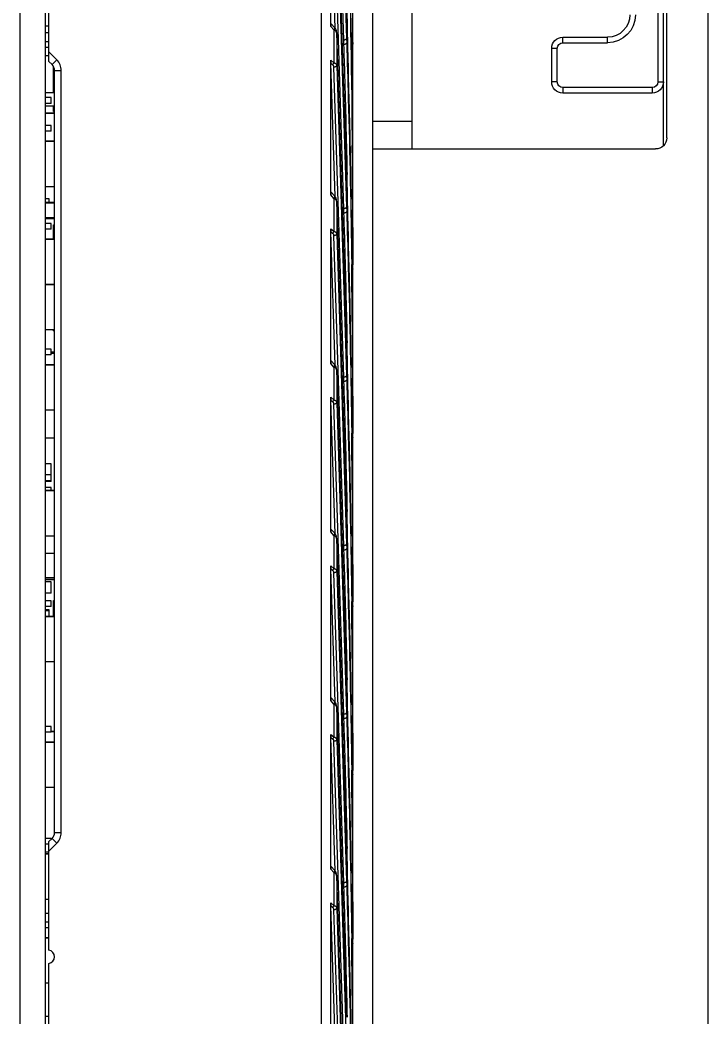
# Model space of a CAD drawing. Header units: millimetres. Extents: x 1409 to 26878, y 589 to 5187.
# Drawn here: x 18727.3 to 18788.9, y 3763.5 to 3852.6 of the extents above; entities that cross this region are included whole.
import ezdxf

# ---------------------------------------------------------------- set-up
doc = ezdxf.new("R2010")
doc.units = ezdxf.units.MM

# ---------------------------------------------------------------- blocks, each defined once
blk = doc.blocks.new('TDG')
at = {"color": 114, "linetype": 'Continuous', "true_color": 0x139b48}
for p, q in [((21749.797, 6122.613), (21749.797, 6457.613)), ((21779.797, 6122.613), (21779.797, 6457.613)), ((21753.797, 6362.899), (21753.797, 6402.327)), ((21776.297, 6362.613), (21776.297, 6402.613)), ((21753.497, 6363.613), (21753.497, 6401.613)), ((21754.297, 6396.613), (21754.297, 6368.613)), ((21758.797, 6372.113), (21758.797, 6372.613)), ((21762.797, 6372.613), (21758.797, 6372.613)), ((21762.797, 6372.113), (21762.797, 6372.613)), ((21762.797, 6372.113), (21758.797, 6372.113)), ((21763.297, 6368.613), (21763.297, 6371.613)), ((21763.297, 6371.613), (21763.797, 6371.613)), ((21763.797, 6368.613), (21763.797, 6371.613)), ((21754.297, 6368.613), (21753.797, 6368.613)), ((21753.797, 6368.113), (21753.931, 6368.113)), ((21754.797, 6368.113), (21754.797, 6367.613)), ((21754.797, 6368.113), (21762.797, 6368.113)), ((21762.797, 6368.113), (21762.797, 6367.613)), ((21763.297, 6368.613), (21763.797, 6368.613)), ((21754.797, 6367.613), (21762.797, 6367.613)), ((21779.797, 6365.113), (21776.297, 6365.113)), ((21779.797, 6362.613), (21754.497, 6362.613))]:
    blk.add_line(p, q, dxfattribs=at)
for centre, radius, start, end in [((21758.797, 6374.613), 2.5, 180, 270), ((21758.797, 6374.613), 2, 180, 270), ((21762.797, 6371.613), 1, 0, 90), ((21762.797, 6371.613), 0.5, 0, 90), ((21754.797, 6368.613), 1, 180, 270), ((21754.797, 6368.613), 0.5, 180, 270), ((21762.797, 6368.613), 1, 270, 0), ((21762.797, 6368.613), 0.5, 270, 0), ((21754.497, 6363.613), 1, 180, 270)]:
    blk.add_arc(centre, radius, start, end, dxfattribs=at)
blk = doc.blocks.new('5555')
at = {"color": 7, "linetype": 'Continuous'}
for p, q in [((2254.952, 3834.509), (2254.952, 3497.009)), ((2257.252, 3497.009), (2257.252, 3834.509)), ((2284.752, 3501.965), (2284.752, 3829.553)), ((2281.952, 3532.465), (2281.952, 3799.053)), ((2283.033, 3775.472), (2283.916, 3747.737)), ((2283.307, 3775.632), (2284.19, 3747.897)), ((2284.178, 3736.136), (2283.307, 3763.474)), ((2284.177, 3736.126), (2283.307, 3763.465)), ((2282.777, 3748.977), (2282.777, 3761.024)), ((2283.162, 3748.82), (2282.781, 3760.758)), ((2283.033, 3760.396), (2283.916, 3732.662)), ((2283.307, 3760.556), (2284.19, 3732.822)), ((2257.552, 3745.834), (2257.552, 3752.769)), ((2284.19, 3750.805), (2284.19, 3747.897)), ((2257.552, 3748.995), (2257.252, 3748.995)), ((2283.066, 3748.657), (2282.777, 3748.977)), ((2283.133, 3748.858), (2282.788, 3749.24)), ((2283.066, 3748.657), (2283.066, 3745.719)), ((2257.552, 3748.387), (2257.252, 3748.387)), ((2257.552, 3747.598), (2257.252, 3747.598)), ((2283.307, 3748.389), (2283.307, 3748.399)), ((2284.178, 3721.06), (2283.307, 3748.399)), ((2283.307, 3748.389), (2283.307, 3745.481)), ((2284.177, 3721.051), (2283.307, 3748.389)), ((2283.916, 3747.737), (2283.929, 3747.344)), ((2284.19, 3747.897), (2284.202, 3747.504)), ((2257.552, 3747.09), (2257.252, 3747.09)), ((2283.821, 3747.318), (2283.929, 3747.344)), ((2284.752, 3747.529), (2284.629, 3746.208)), ((2257.552, 3746.328), (2257.252, 3746.328)), ((2258.257, 3745.978), (2257.552, 3746.683)), ((2257.832, 3745.554), (2257.552, 3745.834)), ((2257.832, 3745.554), (2258.257, 3745.978)), ((2282.777, 3733.901), (2282.777, 3745.948)), ((2282.777, 3745.948), (2283.066, 3745.719)), ((2257.952, 3743.026), (2257.952, 3745.394)), ((2258.052, 3676.87), (2258.052, 3745.023)), ((2258.052, 3745.023), (2258.652, 3745.023)), ((2258.652, 3676.87), (2258.652, 3745.023)), ((2283.162, 3733.745), (2282.781, 3745.683)), ((2282.781, 3745.683), (2282.937, 3745.559)), ((2283.033, 3745.321), (2283.916, 3717.586)), ((2283.307, 3745.481), (2284.19, 3717.746)), ((2257.952, 3743.026), (2257.252, 3743.026)), ((2257.752, 3742.598), (2257.252, 3742.598)), ((2257.752, 3742.09), (2257.752, 3742.598)), ((2257.752, 3742.09), (2257.252, 3742.09)), ((2258.052, 3741.827), (2257.252, 3741.827)), ((2257.952, 3741.373), (2257.952, 3741.827)), ((2257.952, 3741.373), (2258.052, 3741.373)), ((2258.052, 3741.201), (2257.252, 3741.201)), ((2258.052, 3741.176), (2257.252, 3741.176)), ((2257.752, 3740.098), (2257.252, 3740.098)), ((2257.752, 3739.59), (2257.252, 3739.59)), ((2257.752, 3739.59), (2257.752, 3740.098)), ((2258.052, 3738.701), (2257.252, 3738.701)), ((2258.052, 3738.676), (2257.252, 3738.676)), ((2284.177, 3736.126), (2284.178, 3736.136)), ((2284.19, 3735.74), (2284.177, 3736.126)), ((2284.19, 3735.74), (2284.178, 3736.136)), ((2284.225, 3736.137), (2284.234, 3735.74)), ((2284.19, 3735.73), (2284.19, 3735.74)), ((2284.19, 3735.73), (2284.19, 3735.74)), ((2284.19, 3735.73), (2284.19, 3735.74)), ((2284.19, 3735.73), (2284.19, 3732.822)), ((2258.052, 3734.637), (2257.252, 3734.637)), ((2257.252, 3733.578), (2257.552, 3733.578)), ((2257.552, 3733.578), (2257.552, 3733.228)), ((2283.066, 3733.581), (2282.777, 3733.901)), ((2283.133, 3733.782), (2282.788, 3734.165)), ((2283.066, 3733.581), (2283.066, 3730.644)), ((2258.052, 3733.228), (2257.252, 3733.228)), ((2257.252, 3733.199), (2258.052, 3733.199)), ((2284.178, 3705.985), (2283.307, 3733.324)), ((2283.307, 3733.314), (2283.307, 3733.324)), ((2284.177, 3705.975), (2283.307, 3733.314)), ((2283.307, 3733.314), (2283.307, 3730.406)), ((2283.916, 3732.662), (2283.929, 3732.268)), ((2284.19, 3732.822), (2284.202, 3732.428)), ((2258.052, 3731.857), (2257.252, 3731.857)), ((2257.252, 3731.787), (2258.052, 3731.787)), ((2283.821, 3732.242), (2283.929, 3732.268)), ((2257.752, 3731.348), (2257.252, 3731.348)), ((2257.752, 3730.84), (2257.252, 3730.84)), ((2257.752, 3730.84), (2257.752, 3731.348)), ((2257.952, 3729.951), (2257.952, 3731.228)), ((2257.952, 3731.228), (2258.052, 3731.228)), ((2282.777, 3718.826), (2282.777, 3730.873)), ((2282.777, 3730.873), (2283.066, 3730.644)), ((2284.644, 3730.984), (2284.643, 3731.052)), ((2284.685, 3727.68), (2284.643, 3731.052)), ((2284.685, 3727.68), (2284.644, 3730.984)), ((2284.745, 3730.985), (2284.752, 3727.681)), ((2284.747, 3730.985), (2284.748, 3730.589)), ((2284.752, 3730.589), (2284.752, 3730.985)), ((2258.052, 3729.951), (2257.252, 3729.951)), ((2258.052, 3729.926), (2257.252, 3729.926)), ((2283.162, 3718.669), (2282.781, 3730.607)), ((2282.781, 3730.607), (2282.937, 3730.484)), ((2283.033, 3730.246), (2283.916, 3702.511)), ((2283.307, 3730.406), (2284.19, 3702.671)), ((2284.748, 3730.589), (2284.752, 3727.681)), ((2284.752, 3715.909), (2284.687, 3727.521)), ((2258.052, 3725.887), (2257.252, 3725.887)), ((2258.052, 3725.865), (2257.252, 3725.865)), ((2258.052, 3721.827), (2257.252, 3721.827)), ((2257.952, 3721.735), (2257.952, 3721.827)), ((2257.952, 3721.735), (2258.052, 3721.735)), ((2284.177, 3721.051), (2284.178, 3721.06)), ((2284.19, 3720.664), (2284.177, 3721.051)), ((2284.19, 3720.664), (2284.178, 3721.06)), ((2284.225, 3721.061), (2284.234, 3720.665)), ((2257.752, 3720.098), (2257.252, 3720.098)), ((2257.752, 3719.59), (2257.752, 3720.098)), ((2284.19, 3720.655), (2284.19, 3720.664)), ((2284.19, 3720.655), (2284.19, 3720.664)), ((2284.19, 3720.655), (2284.19, 3720.664)), ((2284.19, 3720.655), (2284.19, 3717.746)), ((2257.752, 3719.59), (2257.252, 3719.59)), ((2258.052, 3719.835), (2257.752, 3719.835)), ((2257.752, 3719.735), (2258.052, 3719.735)), ((2283.133, 3718.707), (2282.788, 3719.089)), ((2258.052, 3718.701), (2257.252, 3718.701)), ((2258.052, 3718.676), (2257.252, 3718.676)), ((2283.066, 3718.506), (2282.777, 3718.826)), ((2283.066, 3718.506), (2283.066, 3715.569)), ((2284.178, 3690.91), (2283.307, 3718.248)), ((2283.307, 3718.239), (2283.307, 3718.248)), ((2284.177, 3690.9), (2283.307, 3718.239)), ((2283.307, 3718.239), (2283.307, 3715.33)), ((2283.916, 3717.586), (2283.929, 3717.193)), ((2284.19, 3717.746), (2284.202, 3717.353)), ((2283.821, 3717.167), (2283.929, 3717.193)), ((2282.777, 3703.75), (2282.777, 3715.798)), ((2282.777, 3715.798), (2283.066, 3715.569)), ((2283.162, 3703.594), (2282.781, 3715.532)), ((2282.781, 3715.532), (2282.937, 3715.409)), ((2284.644, 3715.908), (2284.643, 3715.977)), ((2284.685, 3712.604), (2284.643, 3715.977)), ((2284.685, 3712.604), (2284.644, 3715.908)), ((2284.745, 3715.909), (2284.752, 3712.605)), ((2284.747, 3715.909), (2284.748, 3715.514)), ((2284.748, 3715.514), (2284.752, 3712.605)), ((2284.752, 3715.514), (2284.752, 3715.909)), ((2258.052, 3714.637), (2257.252, 3714.637)), ((2283.033, 3715.17), (2283.916, 3687.436)), ((2283.307, 3715.33), (2284.19, 3687.596)), ((2258.052, 3712.137), (2257.252, 3712.137)), ((2284.752, 3700.834), (2284.687, 3712.446)), ((2257.752, 3709.86), (2257.252, 3709.86)), ((2257.752, 3708.272), (2257.752, 3709.86)), ((2257.752, 3708.848), (2257.252, 3708.848)), ((2257.752, 3708.34), (2257.252, 3708.34)), ((2257.752, 3708.272), (2257.252, 3708.272)), ((2257.752, 3707.716), (2257.252, 3707.716)), ((2257.752, 3707.451), (2257.752, 3707.716)), ((2258.052, 3707.451), (2257.252, 3707.451)), ((2258.052, 3707.426), (2257.252, 3707.426)), ((2284.177, 3705.975), (2284.178, 3705.985)), ((2284.19, 3705.589), (2284.177, 3705.975)), ((2284.19, 3705.589), (2284.178, 3705.985)), ((2284.225, 3705.986), (2284.234, 3705.59)), ((2284.19, 3705.579), (2284.19, 3705.589)), ((2284.19, 3705.579), (2284.19, 3705.589)), ((2284.19, 3705.579), (2284.19, 3705.589)), ((2284.19, 3705.579), (2284.19, 3702.671)), ((2283.133, 3703.631), (2282.788, 3704.014)), ((2258.052, 3703.387), (2257.252, 3703.387)), ((2283.066, 3703.43), (2282.777, 3703.75)), ((2283.066, 3703.43), (2283.066, 3700.493)), ((2284.178, 3675.834), (2283.307, 3703.173)), ((2283.307, 3703.163), (2283.307, 3703.173)), ((2284.177, 3675.825), (2283.307, 3703.163)), ((2283.307, 3703.163), (2283.307, 3700.255)), ((2283.821, 3702.092), (2283.929, 3702.118)), ((2283.916, 3702.511), (2283.929, 3702.118)), ((2284.19, 3702.671), (2284.202, 3702.278)), ((2258.052, 3701.827), (2257.252, 3701.827)), ((2282.777, 3688.675), (2282.777, 3700.722)), ((2282.777, 3700.722), (2283.066, 3700.493)), ((2283.162, 3688.519), (2282.781, 3700.457)), ((2282.781, 3700.457), (2282.937, 3700.333)), ((2284.644, 3700.833), (2284.643, 3700.901)), ((2284.685, 3697.529), (2284.643, 3700.901)), ((2284.685, 3697.529), (2284.644, 3700.833)), ((2284.745, 3700.834), (2284.752, 3697.53)), ((2284.747, 3700.834), (2284.748, 3700.438)), ((2284.748, 3700.438), (2284.752, 3697.53)), ((2284.752, 3700.438), (2284.752, 3700.834)), ((2258.052, 3699.639), (2257.252, 3699.639)), ((2258.052, 3699.614), (2257.252, 3699.614)), ((2257.252, 3699.514), (2258.052, 3699.514)), ((2283.033, 3700.095), (2283.916, 3672.36)), ((2283.307, 3700.255), (2284.19, 3672.52)), ((2257.752, 3699.287), (2257.252, 3699.287)), ((2257.752, 3698.271), (2257.752, 3699.287)), ((2257.752, 3698.271), (2257.252, 3698.271)), ((2257.752, 3697.598), (2257.252, 3697.598)), ((2257.752, 3697.09), (2257.252, 3697.09)), ((2257.252, 3696.814), (2257.552, 3696.814)), ((2257.552, 3696.814), (2257.552, 3696.201)), ((2257.752, 3697.09), (2257.752, 3697.598)), ((2257.952, 3696.201), (2257.952, 3697.614)), ((2257.952, 3697.614), (2258.052, 3697.614)), ((2284.752, 3685.759), (2284.687, 3697.37)), ((2257.252, 3696.714), (2257.552, 3696.714)), ((2258.052, 3696.201), (2257.252, 3696.201)), ((2258.052, 3696.176), (2257.252, 3696.176)), ((2258.052, 3692.137), (2257.252, 3692.137)), ((2284.177, 3690.9), (2284.178, 3690.91)), ((2284.19, 3690.513), (2284.177, 3690.9)), ((2284.19, 3690.513), (2284.178, 3690.91)), ((2284.225, 3690.911), (2284.234, 3690.514)), ((2284.19, 3690.504), (2284.19, 3690.513)), ((2284.19, 3690.504), (2284.19, 3690.513)), ((2284.19, 3690.504), (2284.19, 3690.513)), ((2284.19, 3690.504), (2284.19, 3687.596)), ((2283.133, 3688.556), (2282.788, 3688.938)), ((2283.066, 3688.355), (2282.777, 3688.675)), ((2283.066, 3688.355), (2283.066, 3685.418)), ((2284.178, 3660.759), (2283.307, 3688.097)), ((2283.307, 3688.088), (2283.307, 3688.097)), ((2284.177, 3660.749), (2283.307, 3688.088)), ((2283.307, 3688.088), (2283.307, 3685.179)), ((2283.821, 3687.016), (2283.929, 3687.042)), ((2283.916, 3687.436), (2283.929, 3687.042)), ((2284.19, 3687.596), (2284.202, 3687.202)), ((2257.752, 3686.348), (2257.252, 3686.348)), ((2257.752, 3685.84), (2257.752, 3686.348)), ((2257.752, 3685.84), (2257.252, 3685.84)), ((2258.052, 3685.891), (2257.752, 3685.891)), ((2258.052, 3685.865), (2257.752, 3685.865)), ((2282.777, 3673.6), (2282.777, 3685.647)), ((2282.777, 3685.647), (2283.066, 3685.418)), ((2283.162, 3673.443), (2282.781, 3685.381)), ((2282.781, 3685.381), (2282.937, 3685.258)), ((2283.307, 3685.179), (2284.19, 3657.445)), ((2284.644, 3685.757), (2284.643, 3685.826)), ((2284.685, 3682.454), (2284.643, 3685.826)), ((2284.685, 3682.454), (2284.644, 3685.757)), ((2284.745, 3685.759), (2284.752, 3682.455)), ((2284.747, 3685.759), (2284.748, 3685.363)), ((2284.748, 3685.363), (2284.752, 3682.455)), ((2284.752, 3685.363), (2284.752, 3685.759)), ((2258.052, 3684.951), (2257.252, 3684.951)), ((2258.052, 3684.926), (2257.252, 3684.926)), ((2283.033, 3685.019), (2283.916, 3657.285)), ((2284.752, 3670.683), (2284.687, 3682.295)), ((2258.052, 3680.887), (2257.252, 3680.887)), ((2257.752, 3676.348), (2257.252, 3676.348)), ((2257.552, 3676.059), (2257.832, 3676.339)), ((2257.752, 3676.259), (2257.752, 3676.348)), ((2257.832, 3676.339), (2258.257, 3675.915)), ((2258.052, 3676.87), (2258.652, 3676.87)), ((2257.552, 3675.84), (2257.252, 3675.84)), ((2257.552, 3666.351), (2257.552, 3676.059)), ((2257.552, 3675.21), (2258.257, 3675.915)), ((2284.177, 3675.825), (2284.178, 3675.834)), ((2284.19, 3675.438), (2284.177, 3675.825)), ((2284.19, 3675.438), (2284.178, 3675.834)), ((2284.19, 3675.428), (2284.19, 3675.438)), ((2284.19, 3675.428), (2284.19, 3675.438)), ((2284.19, 3675.428), (2284.19, 3675.438)), ((2284.19, 3675.428), (2284.19, 3672.52)), ((2284.225, 3675.835), (2284.234, 3675.439)), ((2257.552, 3675.098), (2257.252, 3675.098)), ((2257.552, 3674.951), (2257.252, 3674.951)), ((2257.552, 3674.926), (2257.252, 3674.926)), ((2283.066, 3673.28), (2282.777, 3673.6)), ((2283.133, 3673.481), (2282.788, 3673.863)), ((2283.066, 3673.28), (2283.066, 3670.343)), ((2284.178, 3645.683), (2283.307, 3673.022)), ((2283.307, 3673.012), (2283.307, 3673.022)), ((2284.177, 3645.674), (2283.307, 3673.012)), ((2283.307, 3673.012), (2283.307, 3670.104)), ((2283.821, 3671.941), (2283.929, 3671.967)), ((2283.916, 3672.36), (2283.929, 3671.967)), ((2284.19, 3672.52), (2284.202, 3672.127)), ((2257.552, 3670.887), (2257.252, 3670.887)), ((2282.777, 3658.524), (2282.777, 3670.571)), ((2282.777, 3670.571), (2283.066, 3670.343)), ((2283.162, 3658.368), (2282.781, 3670.306)), ((2282.781, 3670.306), (2282.937, 3670.183)), ((2283.307, 3670.104), (2284.19, 3642.369)), ((2284.644, 3670.682), (2284.643, 3670.75)), ((2284.685, 3667.378), (2284.643, 3670.75)), ((2284.685, 3667.378), (2284.644, 3670.682)), ((2284.745, 3670.683), (2284.752, 3667.379)), ((2284.747, 3670.683), (2284.748, 3670.288)), ((2284.748, 3670.288), (2284.752, 3667.379)), ((2284.752, 3670.288), (2284.752, 3670.683)), ((2257.552, 3669.637), (2257.252, 3669.637)), ((2283.033, 3669.944), (2283.916, 3642.209)), ((2257.552, 3668.848), (2257.252, 3668.848)), ((2257.552, 3668.34), (2257.252, 3668.34)), ((2257.552, 3667.451), (2257.252, 3667.451)), ((2257.552, 3667.426), (2257.252, 3667.426)), ((2284.752, 3655.608), (2284.687, 3667.219)), ((2257.552, 3655.459), (2257.552, 3665.167)), ((2257.552, 3663.387), (2257.252, 3663.387)), ((2257.552, 3660.425), (2257.252, 3660.425)), ((2284.177, 3660.749), (2284.178, 3660.759)), ((2284.19, 3660.363), (2284.177, 3660.749)), ((2284.19, 3660.363), (2284.178, 3660.759)), ((2284.225, 3660.76), (2284.234, 3660.363))]:
    blk.add_line(p, q, dxfattribs=at)
for points in [[(2284.752, 3730.985), (2284.687, 3742.596), (2284.499, 3754.285), (2284.19, 3765.89)], [(2284.687, 3727.521), (2284.499, 3739.21), (2284.19, 3750.815)], [(2283.307, 3748.399), (2283.304, 3748.44), (2283.285, 3748.562), (2283.248, 3748.674), (2283.196, 3748.774), (2283.133, 3748.858)], [(2284.687, 3712.446), (2284.499, 3724.134), (2284.19, 3735.74)], [(2283.307, 3733.324), (2283.304, 3733.364), (2283.285, 3733.487), (2283.248, 3733.598), (2283.196, 3733.699), (2283.133, 3733.782)], [(2284.687, 3697.37), (2284.499, 3709.059), (2284.19, 3720.664)], [(2283.307, 3718.248), (2283.304, 3718.289), (2283.285, 3718.411), (2283.248, 3718.523), (2283.196, 3718.623), (2283.133, 3718.707)], [(2284.687, 3682.295), (2284.499, 3693.984), (2284.19, 3705.589)], [(2283.307, 3703.173), (2283.304, 3703.213), (2283.285, 3703.336), (2283.248, 3703.448), (2283.196, 3703.548), (2283.133, 3703.631)], [(2284.687, 3667.219), (2284.499, 3678.908), (2284.19, 3690.513)], [(2283.307, 3688.097), (2283.304, 3688.138), (2283.285, 3688.261), (2283.248, 3688.372), (2283.196, 3688.473), (2283.133, 3688.556)], [(2284.687, 3652.144), (2284.499, 3663.833), (2284.19, 3675.438)], [(2283.307, 3673.022), (2283.304, 3673.063), (2283.285, 3673.185), (2283.248, 3673.297), (2283.196, 3673.397), (2283.133, 3673.481)]]:
    blk.add_lwpolyline(points, dxfattribs=at)
for centre, radius, start, end in [((1175.893, 3727.531), 1108.585, 0.932209, 1.203557), ((2257.302, 3745.023), 1.35, 0, 45), ((2257.302, 3745.023), 0.75, 0, 45), ((1176.199, 3727.681), 1108.553, 0.170759, 0.550314), ((1176.14, 3730.589), 1108.612, 0.020446, 0.399988), ((1175.893, 3712.455), 1108.585, 0.932209, 1.203557), ((1176.426, 3712.608), 1108.326, 0.550317, 0.77916), ((1176.3, 3715.515), 1108.452, 0.399989, 0.628818), ((1176.199, 3712.606), 1108.553, 0.170759, 0.550314), ((1176.14, 3715.514), 1108.612, 0.020446, 0.399988), ((1175.893, 3697.38), 1108.585, 0.932209, 1.203557), ((1176.426, 3697.532), 1108.326, 0.550317, 0.77916), ((1176.3, 3700.439), 1108.452, 0.399989, 0.628818), ((1176.199, 3697.53), 1108.553, 0.170759, 0.550314), ((1176.14, 3700.438), 1108.612, 0.020446, 0.399988), ((1175.893, 3682.304), 1108.585, 0.932209, 1.203557), ((1176.426, 3682.457), 1108.326, 0.550317, 0.77916), ((1176.3, 3685.364), 1108.452, 0.399989, 0.628818), ((1176.199, 3682.455), 1108.553, 0.170759, 0.550314), ((1176.14, 3685.363), 1108.612, 0.020446, 0.399988), ((1175.893, 3667.229), 1108.585, 0.932209, 1.203557), ((1176.426, 3667.382), 1108.326, 0.550317, 0.77916), ((1176.3, 3670.289), 1108.452, 0.399989, 0.628818), ((1176.199, 3667.38), 1108.553, 0.170759, 0.550314), ((1176.14, 3670.288), 1108.612, 0.020446, 0.399988), ((2257.302, 3676.87), 0.75, 315, 0), ((2257.302, 3676.87), 1.35, 315, 0), ((1175.893, 3652.154), 1108.585, 0.932209, 1.203557), ((1176.426, 3652.306), 1108.326, 0.550317, 0.77916), ((1176.3, 3655.213), 1108.452, 0.399989, 0.628818), ((2257.452, 3665.759), 0.6, 279.59407, 80.40593), ((1176.199, 3652.304), 1108.553, 0.170759, 0.550314), ((1176.14, 3655.212), 1108.612, 0.020446, 0.399988)]:
    blk.add_arc(centre, radius, start, end, dxfattribs=at)
for centre, major_axis, ratio, start_param, end_param in [((2282.795, 3748.785), (-0.008, 0.456), 0.03597, -0.04118, 1.135116), ((2282.795, 3745.811), (-0.006, 0.387), 0.043625, 1.207842, 1.907655), ((2282.795, 3733.709), (-0.008, 0.456), 0.03597, -0.04118, 1.135116), ((2282.795, 3730.736), (-0.006, 0.387), 0.043625, 1.207842, 1.907655), ((2282.795, 3718.634), (-0.008, 0.456), 0.03597, -0.04118, 1.135116), ((2282.795, 3715.66), (-0.006, 0.387), 0.043625, 1.207842, 1.907655), ((2282.795, 3703.558), (-0.008, 0.456), 0.03597, -0.04118, 1.135116), ((2282.795, 3700.585), (-0.006, 0.387), 0.043625, 1.207842, 1.907655), ((2282.795, 3688.483), (-0.008, 0.456), 0.03597, -0.04118, 1.135116), ((2282.795, 3685.509), (-0.006, 0.387), 0.043625, 1.207842, 1.907655), ((2282.795, 3673.408), (-0.008, 0.456), 0.03597, -0.04118, 1.135116), ((2282.795, 3670.434), (-0.006, 0.387), 0.043625, 1.207842, 1.907655)]:
    blk.add_ellipse(centre, major_axis=major_axis, ratio=ratio, start_param=start_param, end_param=end_param, dxfattribs=at)
for points, knots in [([(2284.725, 3738.328), (2284.709, 3740.625), (2284.616, 3749.81), (2284.409, 3758.995), (2284.19, 3765.881)], [0, 0, 0, 0, 0.249991, 1, 1, 1, 1]), ([(2284.202, 3762.579), (2284.266, 3760.559), (2284.499, 3752.477), (2284.643, 3744.392), (2284.701, 3738.328)], [0, 0, 0, 0, 0.250015, 1, 1, 1, 1]), ([(2284.643, 3731.052), (2284.62, 3732.698), (2284.513, 3739.284), (2284.347, 3745.868), (2284.19, 3750.805)], [0, 0, 0, 0, 0.249991, 1, 1, 1, 1]), ([(2283.066, 3748.657), (2283.074, 3748.667), (2283.09, 3748.687), (2283.11, 3748.718), (2283.126, 3748.748), (2283.138, 3748.776), (2283.145, 3748.801), (2283.147, 3748.824), (2283.144, 3748.84), (2283.139, 3748.851), (2283.135, 3748.856), (2283.133, 3748.858)], [0, 0, 0, 0, 0.177781, 0.343274, 0.493701, 0.627259, 0.742963, 0.841273, 0.924881, 0.96303, 1, 1, 1, 1]), ([(2283.234, 3748.541), (2283.224, 3748.552), (2283.201, 3748.574), (2283.161, 3748.605), (2283.116, 3748.633), (2283.083, 3748.649), (2283.066, 3748.657)], [0, 0, 0, 0, 0.224787, 0.466098, 0.724542, 1, 1, 1, 1]), ([(2283.295, 3748.442), (2283.289, 3748.46), (2283.272, 3748.495), (2283.248, 3748.526), (2283.234, 3748.541)], [0, 0, 0, 0, 0.477411, 1, 1, 1, 1]), ([(2283.307, 3748.389), (2283.306, 3748.394), (2283.304, 3748.412), (2283.3, 3748.429), (2283.295, 3748.442)], [0, 0, 0, 0, 0.245957, 1, 1, 1, 1]), ([(2284.19, 3747.897), (2284.189, 3747.887), (2284.184, 3747.867), (2284.166, 3747.838), (2284.14, 3747.812), (2284.106, 3747.789), (2284.066, 3747.769), (2284.019, 3747.754), (2283.969, 3747.742), (2283.934, 3747.738), (2283.916, 3747.737)], [0, 0, 0, 0, 0.087721, 0.183554, 0.291171, 0.41195, 0.545418, 0.68978, 0.84241, 1, 1, 1, 1]), ([(2284.202, 3747.504), (2284.202, 3747.494), (2284.196, 3747.473), (2284.179, 3747.445), (2284.153, 3747.419), (2284.119, 3747.396), (2284.078, 3747.376), (2284.032, 3747.36), (2283.982, 3747.349), (2283.947, 3747.345), (2283.929, 3747.344)], [0, 0, 0, 0, 0.087716, 0.183532, 0.29113, 0.411898, 0.545364, 0.689735, 0.842384, 1, 1, 1, 1]), ([(2283.929, 3747.344), (2283.958, 3746.41), (2284.071, 3742.675), (2284.165, 3738.939), (2284.225, 3736.137)], [0, 0, 0, 0, 0.250008, 1, 1, 1, 1]), ([(2284.202, 3747.504), (2284.254, 3745.852), (2284.448, 3739.245), (2284.582, 3732.636), (2284.65, 3727.679)], [0, 0, 0, 0, 0.250013, 1, 1, 1, 1]), ([(2283.066, 3745.719), (2283.057, 3745.705), (2283.039, 3745.676), (2283.008, 3745.634), (2282.974, 3745.595), (2282.949, 3745.571), (2282.937, 3745.559)], [0, 0, 0, 0, 0.248018, 0.501621, 0.754402, 1, 1, 1, 1]), ([(2282.937, 3745.559), (2282.955, 3745.545), (2282.977, 3745.519), (2282.998, 3745.48), (2283.015, 3745.439), (2283.028, 3745.386), (2283.032, 3745.343), (2283.033, 3745.321)], [0, 0, 0, 0, 0.256695, 0.382089, 0.506385, 0.753251, 1, 1, 1, 1]), ([(2283.307, 3745.481), (2283.306, 3745.471), (2283.3, 3745.451), (2283.283, 3745.422), (2283.257, 3745.396), (2283.223, 3745.373), (2283.182, 3745.353), (2283.136, 3745.337), (2283.086, 3745.326), (2283.051, 3745.322), (2283.033, 3745.321)], [0, 0, 0, 0, 0.087721, 0.183554, 0.291171, 0.41195, 0.545418, 0.68978, 0.84241, 1, 1, 1, 1]), ([(2283.066, 3745.719), (2283.084, 3745.714), (2283.119, 3745.701), (2283.166, 3745.677), (2283.207, 3745.65), (2283.241, 3745.62), (2283.268, 3745.587), (2283.288, 3745.553), (2283.301, 3745.518), (2283.306, 3745.493), (2283.307, 3745.481)], [0, 0, 0, 0, 0.158904, 0.306341, 0.442472, 0.568149, 0.684741, 0.794091, 0.898356, 1, 1, 1, 1]), ([(2284.643, 3715.977), (2284.62, 3717.623), (2284.513, 3724.208), (2284.347, 3730.793), (2284.19, 3735.73)], [0, 0, 0, 0, 0.249991, 1, 1, 1, 1]), ([(2283.066, 3733.581), (2283.074, 3733.592), (2283.09, 3733.612), (2283.11, 3733.643), (2283.126, 3733.673), (2283.138, 3733.7), (2283.145, 3733.726), (2283.147, 3733.748), (2283.144, 3733.765), (2283.139, 3733.776), (2283.135, 3733.78), (2283.133, 3733.782)], [0, 0, 0, 0, 0.177781, 0.343274, 0.493701, 0.627259, 0.742963, 0.841273, 0.924881, 0.96303, 1, 1, 1, 1]), ([(2283.234, 3733.465), (2283.224, 3733.477), (2283.201, 3733.499), (2283.161, 3733.529), (2283.116, 3733.557), (2283.083, 3733.573), (2283.066, 3733.581)], [0, 0, 0, 0, 0.224787, 0.466098, 0.724542, 1, 1, 1, 1]), ([(2283.295, 3733.367), (2283.289, 3733.384), (2283.272, 3733.419), (2283.248, 3733.45), (2283.234, 3733.465)], [0, 0, 0, 0, 0.477411, 1, 1, 1, 1]), ([(2283.307, 3733.314), (2283.306, 3733.318), (2283.304, 3733.336), (2283.3, 3733.354), (2283.295, 3733.367)], [0, 0, 0, 0, 0.245957, 1, 1, 1, 1]), ([(2284.19, 3732.822), (2284.189, 3732.812), (2284.184, 3732.791), (2284.166, 3732.763), (2284.14, 3732.737), (2284.106, 3732.714), (2284.066, 3732.694), (2284.019, 3732.678), (2283.969, 3732.667), (2283.934, 3732.663), (2283.916, 3732.662)], [0, 0, 0, 0, 0.087721, 0.183554, 0.291171, 0.41195, 0.545418, 0.68978, 0.84241, 1, 1, 1, 1]), ([(2284.202, 3732.428), (2284.202, 3732.419), (2284.196, 3732.398), (2284.179, 3732.37), (2284.153, 3732.344), (2284.119, 3732.32), (2284.078, 3732.301), (2284.032, 3732.285), (2283.982, 3732.274), (2283.947, 3732.27), (2283.929, 3732.268)], [0, 0, 0, 0, 0.087716, 0.183532, 0.29113, 0.411898, 0.545364, 0.689735, 0.842384, 1, 1, 1, 1]), ([(2283.929, 3732.268), (2283.958, 3731.335), (2284.071, 3727.599), (2284.165, 3723.863), (2284.225, 3721.061)], [0, 0, 0, 0, 0.250008, 1, 1, 1, 1]), ([(2284.202, 3732.428), (2284.254, 3730.777), (2284.448, 3724.17), (2284.582, 3717.561), (2284.65, 3712.604)], [0, 0, 0, 0, 0.250013, 1, 1, 1, 1]), ([(2283.066, 3730.644), (2283.057, 3730.629), (2283.039, 3730.6), (2283.008, 3730.559), (2282.974, 3730.52), (2282.949, 3730.495), (2282.937, 3730.484)], [0, 0, 0, 0, 0.248018, 0.501621, 0.754402, 1, 1, 1, 1]), ([(2282.937, 3730.484), (2282.955, 3730.47), (2282.977, 3730.444), (2282.998, 3730.404), (2283.015, 3730.364), (2283.028, 3730.311), (2283.032, 3730.267), (2283.033, 3730.246)], [0, 0, 0, 0, 0.256695, 0.382089, 0.506385, 0.753251, 1, 1, 1, 1]), ([(2283.307, 3730.406), (2283.306, 3730.396), (2283.3, 3730.375), (2283.283, 3730.347), (2283.257, 3730.321), (2283.223, 3730.297), (2283.182, 3730.278), (2283.136, 3730.262), (2283.086, 3730.251), (2283.051, 3730.247), (2283.033, 3730.246)], [0, 0, 0, 0, 0.087721, 0.183554, 0.291171, 0.41195, 0.545418, 0.68978, 0.84241, 1, 1, 1, 1]), ([(2283.066, 3730.644), (2283.084, 3730.638), (2283.119, 3730.626), (2283.166, 3730.602), (2283.207, 3730.574), (2283.241, 3730.544), (2283.268, 3730.512), (2283.288, 3730.478), (2283.301, 3730.442), (2283.306, 3730.418), (2283.307, 3730.406)], [0, 0, 0, 0, 0.158904, 0.306341, 0.442472, 0.568149, 0.684741, 0.794091, 0.898356, 1, 1, 1, 1]), ([(2284.752, 3727.681), (2284.752, 3727.672), (2284.749, 3727.653), (2284.736, 3727.626), (2284.715, 3727.601), (2284.697, 3727.587), (2284.687, 3727.58)], [0, 0, 0, 0, 0.219451, 0.453173, 0.711497, 1, 1, 1, 1]), ([(2284.752, 3727.285), (2284.752, 3727.276), (2284.749, 3727.258), (2284.736, 3727.231), (2284.716, 3727.207), (2284.699, 3727.193), (2284.689, 3727.186)], [0, 0, 0, 0, 0.220352, 0.454493, 0.7125, 1, 1, 1, 1]), ([(2284.643, 3700.901), (2284.62, 3702.548), (2284.513, 3709.133), (2284.347, 3715.717), (2284.19, 3720.655)], [0, 0, 0, 0, 0.249991, 1, 1, 1, 1]), ([(2283.066, 3718.506), (2283.074, 3718.516), (2283.09, 3718.537), (2283.11, 3718.568), (2283.126, 3718.597), (2283.138, 3718.625), (2283.145, 3718.65), (2283.147, 3718.673), (2283.144, 3718.689), (2283.139, 3718.7), (2283.135, 3718.705), (2283.133, 3718.707)], [0, 0, 0, 0, 0.177781, 0.343274, 0.493701, 0.627259, 0.742963, 0.841273, 0.924881, 0.96303, 1, 1, 1, 1]), ([(2283.234, 3718.39), (2283.224, 3718.401), (2283.201, 3718.423), (2283.161, 3718.454), (2283.116, 3718.482), (2283.083, 3718.498), (2283.066, 3718.506)], [0, 0, 0, 0, 0.224787, 0.466098, 0.724542, 1, 1, 1, 1]), ([(2283.295, 3718.292), (2283.289, 3718.309), (2283.272, 3718.344), (2283.248, 3718.375), (2283.234, 3718.39)], [0, 0, 0, 0, 0.477411, 1, 1, 1, 1]), ([(2283.307, 3718.239), (2283.306, 3718.243), (2283.304, 3718.261), (2283.3, 3718.279), (2283.295, 3718.292)], [0, 0, 0, 0, 0.245957, 1, 1, 1, 1]), ([(2284.19, 3717.746), (2284.189, 3717.736), (2284.184, 3717.716), (2284.166, 3717.687), (2284.14, 3717.661), (2284.106, 3717.638), (2284.066, 3717.618), (2284.019, 3717.603), (2283.969, 3717.592), (2283.934, 3717.588), (2283.916, 3717.586)], [0, 0, 0, 0, 0.087721, 0.183554, 0.291171, 0.41195, 0.545418, 0.68978, 0.84241, 1, 1, 1, 1]), ([(2284.202, 3717.353), (2284.202, 3717.343), (2284.196, 3717.323), (2284.179, 3717.294), (2284.153, 3717.268), (2284.119, 3717.245), (2284.078, 3717.225), (2284.032, 3717.21), (2283.982, 3717.198), (2283.947, 3717.194), (2283.929, 3717.193)], [0, 0, 0, 0, 0.087716, 0.183532, 0.29113, 0.411898, 0.545364, 0.689735, 0.842384, 1, 1, 1, 1]), ([(2284.202, 3717.353), (2284.254, 3715.701), (2284.448, 3709.094), (2284.582, 3702.485), (2284.65, 3697.529)], [0, 0, 0, 0, 0.250013, 1, 1, 1, 1]), ([(2283.929, 3717.193), (2283.958, 3716.259), (2284.071, 3712.524), (2284.165, 3708.788), (2284.225, 3705.986)], [0, 0, 0, 0, 0.250008, 1, 1, 1, 1]), ([(2283.066, 3715.569), (2283.057, 3715.554), (2283.039, 3715.525), (2283.008, 3715.483), (2282.974, 3715.444), (2282.949, 3715.42), (2282.937, 3715.409)], [0, 0, 0, 0, 0.248018, 0.501621, 0.754402, 1, 1, 1, 1]), ([(2283.066, 3715.569), (2283.084, 3715.563), (2283.119, 3715.55), (2283.166, 3715.526), (2283.207, 3715.499), (2283.241, 3715.469), (2283.268, 3715.436), (2283.288, 3715.402), (2283.301, 3715.367), (2283.306, 3715.342), (2283.307, 3715.33)], [0, 0, 0, 0, 0.158904, 0.306341, 0.442472, 0.568149, 0.684741, 0.794091, 0.898356, 1, 1, 1, 1]), ([(2282.937, 3715.409), (2282.955, 3715.395), (2282.977, 3715.368), (2282.998, 3715.329), (2283.015, 3715.288), (2283.028, 3715.235), (2283.032, 3715.192), (2283.033, 3715.17)], [0, 0, 0, 0, 0.256695, 0.382089, 0.506385, 0.753251, 1, 1, 1, 1]), ([(2283.307, 3715.33), (2283.306, 3715.32), (2283.3, 3715.3), (2283.283, 3715.271), (2283.257, 3715.245), (2283.223, 3715.222), (2283.182, 3715.202), (2283.136, 3715.187), (2283.086, 3715.176), (2283.051, 3715.171), (2283.033, 3715.17)], [0, 0, 0, 0, 0.087721, 0.183554, 0.291171, 0.41195, 0.545418, 0.68978, 0.84241, 1, 1, 1, 1]), ([(2284.752, 3712.605), (2284.752, 3712.596), (2284.749, 3712.577), (2284.736, 3712.551), (2284.715, 3712.526), (2284.697, 3712.512), (2284.687, 3712.505)], [0, 0, 0, 0, 0.219451, 0.453173, 0.711497, 1, 1, 1, 1]), ([(2284.752, 3712.21), (2284.752, 3712.201), (2284.749, 3712.182), (2284.736, 3712.156), (2284.716, 3712.132), (2284.699, 3712.118), (2284.689, 3712.111)], [0, 0, 0, 0, 0.220352, 0.454493, 0.7125, 1, 1, 1, 1]), ([(2284.643, 3685.826), (2284.62, 3687.472), (2284.513, 3694.058), (2284.347, 3700.642), (2284.19, 3705.579)], [0, 0, 0, 0, 0.249991, 1, 1, 1, 1]), ([(2283.066, 3703.43), (2283.074, 3703.441), (2283.09, 3703.461), (2283.11, 3703.492), (2283.126, 3703.522), (2283.138, 3703.55), (2283.145, 3703.575), (2283.147, 3703.597), (2283.144, 3703.614), (2283.139, 3703.625), (2283.135, 3703.629), (2283.133, 3703.631)], [0, 0, 0, 0, 0.177781, 0.343274, 0.493701, 0.627259, 0.742963, 0.841273, 0.924881, 0.96303, 1, 1, 1, 1]), ([(2283.234, 3703.314), (2283.224, 3703.326), (2283.201, 3703.348), (2283.161, 3703.378), (2283.116, 3703.406), (2283.083, 3703.423), (2283.066, 3703.43)], [0, 0, 0, 0, 0.224787, 0.466098, 0.724542, 1, 1, 1, 1]), ([(2283.295, 3703.216), (2283.289, 3703.234), (2283.272, 3703.269), (2283.248, 3703.3), (2283.234, 3703.314)], [0, 0, 0, 0, 0.477411, 1, 1, 1, 1]), ([(2283.307, 3703.163), (2283.306, 3703.168), (2283.304, 3703.186), (2283.3, 3703.203), (2283.295, 3703.216)], [0, 0, 0, 0, 0.245957, 1, 1, 1, 1]), ([(2284.19, 3702.671), (2284.189, 3702.661), (2284.184, 3702.64), (2284.166, 3702.612), (2284.14, 3702.586), (2284.106, 3702.563), (2284.066, 3702.543), (2284.019, 3702.527), (2283.969, 3702.516), (2283.934, 3702.512), (2283.916, 3702.511)], [0, 0, 0, 0, 0.087721, 0.183554, 0.291171, 0.41195, 0.545418, 0.68978, 0.84241, 1, 1, 1, 1]), ([(2284.202, 3702.278), (2284.202, 3702.268), (2284.196, 3702.247), (2284.179, 3702.219), (2284.153, 3702.193), (2284.119, 3702.17), (2284.078, 3702.15), (2284.032, 3702.134), (2283.982, 3702.123), (2283.947, 3702.119), (2283.929, 3702.118)], [0, 0, 0, 0, 0.087716, 0.183532, 0.29113, 0.411898, 0.545364, 0.689735, 0.842384, 1, 1, 1, 1]), ([(2283.929, 3702.118), (2283.958, 3701.184), (2284.071, 3697.449), (2284.165, 3693.713), (2284.225, 3690.911)], [0, 0, 0, 0, 0.250008, 1, 1, 1, 1]), ([(2284.202, 3702.278), (2284.254, 3700.626), (2284.448, 3694.019), (2284.582, 3687.41), (2284.65, 3682.453)], [0, 0, 0, 0, 0.250013, 1, 1, 1, 1]), ([(2283.066, 3700.493), (2283.057, 3700.479), (2283.039, 3700.449), (2283.008, 3700.408), (2282.974, 3700.369), (2282.949, 3700.345), (2282.937, 3700.333)], [0, 0, 0, 0, 0.248018, 0.501621, 0.754402, 1, 1, 1, 1]), ([(2282.937, 3700.333), (2282.955, 3700.319), (2282.977, 3700.293), (2282.998, 3700.254), (2283.015, 3700.213), (2283.028, 3700.16), (2283.032, 3700.117), (2283.033, 3700.095)], [0, 0, 0, 0, 0.256695, 0.382089, 0.506385, 0.753251, 1, 1, 1, 1]), ([(2283.066, 3700.493), (2283.084, 3700.488), (2283.119, 3700.475), (2283.166, 3700.451), (2283.207, 3700.424), (2283.241, 3700.393), (2283.268, 3700.361), (2283.288, 3700.327), (2283.301, 3700.291), (2283.306, 3700.267), (2283.307, 3700.255)], [0, 0, 0, 0, 0.158904, 0.306341, 0.442472, 0.568149, 0.684741, 0.794091, 0.898356, 1, 1, 1, 1]), ([(2283.307, 3700.255), (2283.306, 3700.245), (2283.3, 3700.224), (2283.283, 3700.196), (2283.257, 3700.17), (2283.223, 3700.147), (2283.182, 3700.127), (2283.136, 3700.111), (2283.086, 3700.1), (2283.051, 3700.096), (2283.033, 3700.095)], [0, 0, 0, 0, 0.087721, 0.183554, 0.291171, 0.41195, 0.545418, 0.68978, 0.84241, 1, 1, 1, 1]), ([(2284.752, 3697.53), (2284.752, 3697.521), (2284.749, 3697.502), (2284.736, 3697.475), (2284.715, 3697.45), (2284.697, 3697.436), (2284.687, 3697.43)], [0, 0, 0, 0, 0.219451, 0.453173, 0.711497, 1, 1, 1, 1]), ([(2284.752, 3697.134), (2284.752, 3697.125), (2284.749, 3697.107), (2284.736, 3697.081), (2284.716, 3697.056), (2284.699, 3697.042), (2284.689, 3697.036)], [0, 0, 0, 0, 0.220352, 0.454493, 0.7125, 1, 1, 1, 1]), ([(2284.643, 3670.75), (2284.62, 3672.397), (2284.513, 3678.982), (2284.347, 3685.567), (2284.19, 3690.504)], [0, 0, 0, 0, 0.249991, 1, 1, 1, 1]), ([(2283.066, 3688.355), (2283.074, 3688.365), (2283.09, 3688.386), (2283.11, 3688.417), (2283.126, 3688.447), (2283.138, 3688.474), (2283.145, 3688.5), (2283.147, 3688.522), (2283.144, 3688.539), (2283.139, 3688.549), (2283.135, 3688.554), (2283.133, 3688.556)], [0, 0, 0, 0, 0.177781, 0.343274, 0.493701, 0.627259, 0.742963, 0.841273, 0.924881, 0.96303, 1, 1, 1, 1]), ([(2283.234, 3688.239), (2283.224, 3688.25), (2283.201, 3688.273), (2283.161, 3688.303), (2283.116, 3688.331), (2283.083, 3688.347), (2283.066, 3688.355)], [0, 0, 0, 0, 0.224787, 0.466098, 0.724542, 1, 1, 1, 1]), ([(2283.295, 3688.141), (2283.289, 3688.158), (2283.272, 3688.193), (2283.248, 3688.224), (2283.234, 3688.239)], [0, 0, 0, 0, 0.477411, 1, 1, 1, 1]), ([(2283.307, 3688.088), (2283.306, 3688.092), (2283.304, 3688.11), (2283.3, 3688.128), (2283.295, 3688.141)], [0, 0, 0, 0, 0.245957, 1, 1, 1, 1]), ([(2284.19, 3687.596), (2284.189, 3687.586), (2284.184, 3687.565), (2284.166, 3687.537), (2284.14, 3687.511), (2284.106, 3687.487), (2284.066, 3687.468), (2284.019, 3687.452), (2283.969, 3687.441), (2283.934, 3687.437), (2283.916, 3687.436)], [0, 0, 0, 0, 0.087721, 0.183554, 0.291171, 0.41195, 0.545418, 0.68978, 0.84241, 1, 1, 1, 1]), ([(2284.202, 3687.202), (2284.202, 3687.192), (2284.196, 3687.172), (2284.179, 3687.143), (2284.153, 3687.117), (2284.119, 3687.094), (2284.078, 3687.074), (2284.032, 3687.059), (2283.982, 3687.048), (2283.947, 3687.044), (2283.929, 3687.042)], [0, 0, 0, 0, 0.087716, 0.183532, 0.29113, 0.411898, 0.545364, 0.689735, 0.842384, 1, 1, 1, 1]), ([(2283.929, 3687.042), (2283.958, 3686.108), (2284.071, 3682.373), (2284.165, 3678.637), (2284.225, 3675.835)], [0, 0, 0, 0, 0.250008, 1, 1, 1, 1]), ([(2284.202, 3687.202), (2284.254, 3685.551), (2284.448, 3678.943), (2284.582, 3672.335), (2284.65, 3667.378)], [0, 0, 0, 0, 0.250013, 1, 1, 1, 1]), ([(2283.066, 3685.418), (2283.057, 3685.403), (2283.039, 3685.374), (2283.008, 3685.332), (2282.974, 3685.293), (2282.949, 3685.269), (2282.937, 3685.258)], [0, 0, 0, 0, 0.248018, 0.501621, 0.754402, 1, 1, 1, 1]), ([(2282.937, 3685.258), (2282.955, 3685.244), (2282.977, 3685.217), (2282.998, 3685.178), (2283.015, 3685.138), (2283.028, 3685.085), (2283.032, 3685.041), (2283.033, 3685.019)], [0, 0, 0, 0, 0.256695, 0.382089, 0.506385, 0.753251, 1, 1, 1, 1]), ([(2283.307, 3685.179), (2283.306, 3685.17), (2283.3, 3685.149), (2283.283, 3685.121), (2283.257, 3685.095), (2283.223, 3685.071), (2283.182, 3685.052), (2283.136, 3685.036), (2283.086, 3685.025), (2283.051, 3685.021), (2283.033, 3685.019)], [0, 0, 0, 0, 0.087721, 0.183554, 0.291171, 0.41195, 0.545418, 0.68978, 0.84241, 1, 1, 1, 1]), ([(2283.066, 3685.418), (2283.084, 3685.412), (2283.119, 3685.399), (2283.166, 3685.375), (2283.207, 3685.348), (2283.241, 3685.318), (2283.268, 3685.286), (2283.288, 3685.252), (2283.301, 3685.216), (2283.306, 3685.192), (2283.307, 3685.179)], [0, 0, 0, 0, 0.158904, 0.306341, 0.442472, 0.568149, 0.684741, 0.794091, 0.898356, 1, 1, 1, 1]), ([(2284.752, 3682.455), (2284.752, 3682.445), (2284.749, 3682.427), (2284.736, 3682.4), (2284.715, 3682.375), (2284.697, 3682.361), (2284.687, 3682.354)], [0, 0, 0, 0, 0.219451, 0.453173, 0.711497, 1, 1, 1, 1]), ([(2284.752, 3682.059), (2284.752, 3682.05), (2284.749, 3682.032), (2284.736, 3682.005), (2284.716, 3681.981), (2284.699, 3681.967), (2284.689, 3681.96)], [0, 0, 0, 0, 0.220352, 0.454493, 0.7125, 1, 1, 1, 1]), ([(2284.643, 3655.675), (2284.62, 3657.321), (2284.513, 3663.907), (2284.347, 3670.491), (2284.19, 3675.428)], [0, 0, 0, 0, 0.249991, 1, 1, 1, 1]), ([(2283.066, 3673.28), (2283.074, 3673.29), (2283.09, 3673.31), (2283.11, 3673.341), (2283.126, 3673.371), (2283.138, 3673.399), (2283.145, 3673.424), (2283.147, 3673.447), (2283.144, 3673.463), (2283.139, 3673.474), (2283.135, 3673.479), (2283.133, 3673.481)], [0, 0, 0, 0, 0.177781, 0.343274, 0.493701, 0.627259, 0.742963, 0.841273, 0.924881, 0.96303, 1, 1, 1, 1]), ([(2283.234, 3673.164), (2283.224, 3673.175), (2283.201, 3673.197), (2283.161, 3673.228), (2283.116, 3673.256), (2283.083, 3673.272), (2283.066, 3673.28)], [0, 0, 0, 0, 0.224787, 0.466098, 0.724542, 1, 1, 1, 1]), ([(2283.295, 3673.065), (2283.289, 3673.083), (2283.272, 3673.118), (2283.248, 3673.149), (2283.234, 3673.164)], [0, 0, 0, 0, 0.477411, 1, 1, 1, 1]), ([(2283.307, 3673.012), (2283.306, 3673.017), (2283.304, 3673.035), (2283.3, 3673.052), (2283.295, 3673.065)], [0, 0, 0, 0, 0.245957, 1, 1, 1, 1]), ([(2284.19, 3672.52), (2284.189, 3672.51), (2284.184, 3672.49), (2284.166, 3672.461), (2284.14, 3672.435), (2284.106, 3672.412), (2284.066, 3672.392), (2284.019, 3672.377), (2283.969, 3672.365), (2283.934, 3672.361), (2283.916, 3672.36)], [0, 0, 0, 0, 0.087721, 0.183554, 0.291171, 0.41195, 0.545418, 0.68978, 0.84241, 1, 1, 1, 1]), ([(2284.202, 3672.127), (2284.202, 3672.117), (2284.196, 3672.096), (2284.179, 3672.068), (2284.153, 3672.042), (2284.119, 3672.019), (2284.078, 3671.999), (2284.032, 3671.983), (2283.982, 3671.972), (2283.947, 3671.968), (2283.929, 3671.967)], [0, 0, 0, 0, 0.087716, 0.183532, 0.29113, 0.411898, 0.545364, 0.689735, 0.842384, 1, 1, 1, 1]), ([(2283.929, 3671.967), (2283.958, 3671.033), (2284.071, 3667.298), (2284.165, 3663.562), (2284.225, 3660.76)], [0, 0, 0, 0, 0.250008, 1, 1, 1, 1]), ([(2284.202, 3672.127), (2284.254, 3670.475), (2284.448, 3663.868), (2284.582, 3657.259), (2284.65, 3652.302)], [0, 0, 0, 0, 0.250013, 1, 1, 1, 1]), ([(2283.066, 3670.343), (2283.057, 3670.328), (2283.039, 3670.299), (2283.008, 3670.257), (2282.974, 3670.218), (2282.949, 3670.194), (2282.937, 3670.183)], [0, 0, 0, 0, 0.248018, 0.501621, 0.754402, 1, 1, 1, 1]), ([(2282.937, 3670.183), (2282.955, 3670.169), (2282.977, 3670.142), (2282.998, 3670.103), (2283.015, 3670.062), (2283.028, 3670.009), (2283.032, 3669.966), (2283.033, 3669.944)], [0, 0, 0, 0, 0.256695, 0.382089, 0.506385, 0.753251, 1, 1, 1, 1]), ([(2283.307, 3670.104), (2283.306, 3670.094), (2283.3, 3670.074), (2283.283, 3670.045), (2283.257, 3670.019), (2283.223, 3669.996), (2283.182, 3669.976), (2283.136, 3669.961), (2283.086, 3669.949), (2283.051, 3669.945), (2283.033, 3669.944)], [0, 0, 0, 0, 0.087721, 0.183554, 0.291171, 0.41195, 0.545418, 0.68978, 0.84241, 1, 1, 1, 1]), ([(2283.066, 3670.343), (2283.084, 3670.337), (2283.119, 3670.324), (2283.166, 3670.3), (2283.207, 3670.273), (2283.241, 3670.243), (2283.268, 3670.21), (2283.288, 3670.176), (2283.301, 3670.141), (2283.306, 3670.116), (2283.307, 3670.104)], [0, 0, 0, 0, 0.158904, 0.306341, 0.442472, 0.568149, 0.684741, 0.794091, 0.898356, 1, 1, 1, 1]), ([(2284.752, 3667.379), (2284.752, 3667.37), (2284.749, 3667.351), (2284.736, 3667.324), (2284.715, 3667.3), (2284.697, 3667.285), (2284.687, 3667.279)], [0, 0, 0, 0, 0.219451, 0.453173, 0.711497, 1, 1, 1, 1]), ([(2284.752, 3666.983), (2284.752, 3666.975), (2284.749, 3666.956), (2284.736, 3666.93), (2284.716, 3666.906), (2284.699, 3666.892), (2284.689, 3666.885)], [0, 0, 0, 0, 0.220352, 0.454493, 0.7125, 1, 1, 1, 1])]:
    blk.add_open_spline(points, degree=3, knots=knots, dxfattribs=at)
blk = doc.blocks.new('*U162')
blk.add_blockref('5555', (-2270.402, -3671.759))
blk = doc.blocks.new('*U163')
at = {"color": 0, "linetype": 'ByBlock', "lineweight": -2, "transparency": 16777216}
blk.add_blockref('*U162', (0, 1350), dxfattribs=at)

msp = doc.modelspace()

# ---------------------------------------------------------------- block references
msp.add_blockref('*U163', (18742.7511, 2424.8499))
at = {"xscale": -1}
msp.add_blockref('TDG', (40538.6981, -2521.5128), dxfattribs=at)

doc.saveas('drawing.dxf')
